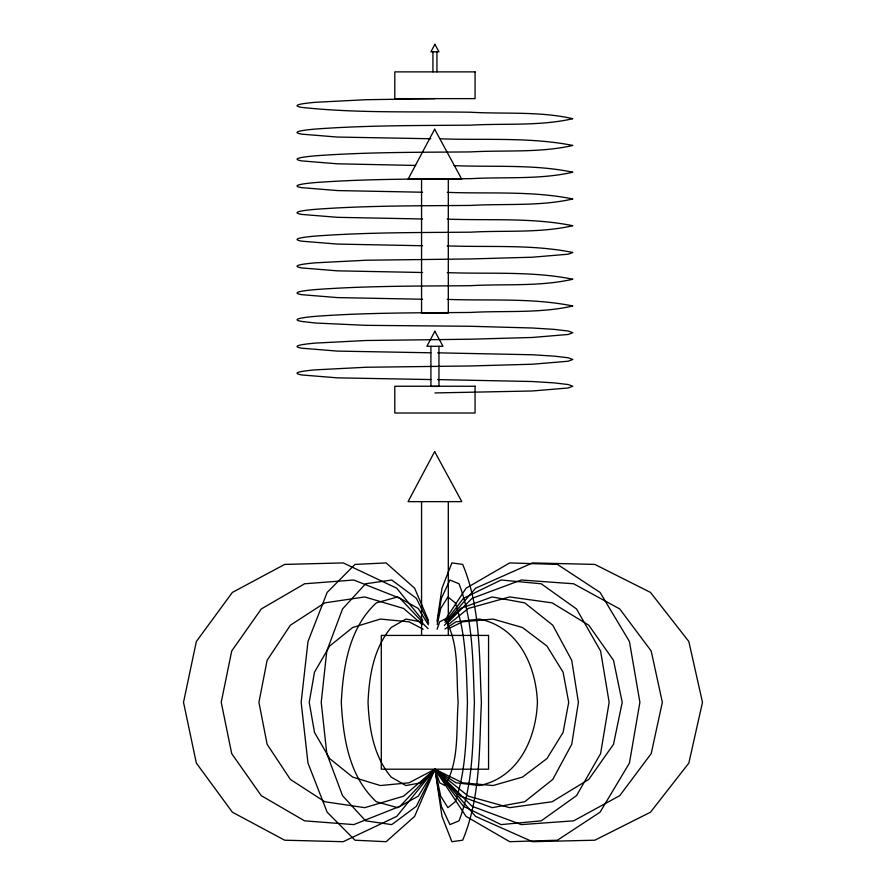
<?xml version="1.0" encoding="UTF-8"?>
<svg xmlns="http://www.w3.org/2000/svg" width="886" height="886" viewBox="0 0 886 886"><rect width="100%" height="100%" fill="white"/><g stroke="black" fill="none" stroke-linecap="round" stroke-linejoin="round"><path stroke-width="1.33" d="M437.152 620.588L441.992 588.204L451.882 562.92L462.691 564.415C480.843 607.896 479.138 656.105 481.397 702.31C479.138 748.515 480.843 796.724 462.691 840.205L451.882 841.7L441.992 816.416L434.937 769.203L409.088 782.792L380.371 785.55L352.65 777.088L329.67 758.571L314.508 732.467L309.225 702.31L314.508 672.153L329.67 646.049L352.65 627.521L380.371 619.07L409.088 621.828L423.187 629.237M437.241 622.171L441.383 598.327L449.933 580.009L459.026 583.785C473.545 621.463 472.747 662.573 474.42 702.31C472.747 742.047 473.545 783.158 459.026 820.835L449.933 824.611L441.383 806.293L434.937 769.203L403.584 796.182L364.722 807.667L324.785 801.741L290.364 779.403L267.129 744.329L258.933 702.31L267.129 660.292L290.364 625.217L324.785 602.868L364.722 596.954L403.584 608.438L422.389 624.63M437.252 624.63L440.73 608.438L447.906 596.954L455.282 602.868C466.335 634.764 466.302 668.963 467.454 702.31C466.302 735.657 466.335 769.845 455.282 801.741L447.906 807.667L440.73 796.182L434.937 769.203L421.182 782.792L405.899 785.55L391.158 777.088C373.659 756.267 369.13 728.68 368.044 702.31C369.13 675.94 373.659 648.353 391.158 627.521L405.899 619.07L421.182 621.828L428.06 628.628M437.108 629.237L439.711 621.828L445.016 619.07C459.657 643.723 455.98 674.722 458.162 702.31C455.98 729.898 459.657 760.897 445.016 785.55L439.711 782.792L434.937 769.203L400.018 806.293L353.78 824.611L304.562 820.835L261.27 795.661L231.711 753.621L221.223 702.31L231.711 651L261.27 608.959L304.562 583.785L353.78 580.009L400.018 598.327L422.666 622.382M444.805 620.455L466.08 588.204L509.705 562.92L557.416 564.415L600.055 592.413L629.425 641.519L639.891 702.31L629.425 763.101L600.055 812.207L557.416 840.205L509.705 841.7L466.08 816.416L434.937 769.203L396.729 816.416L343.214 841.7L284.683 840.205L232.376 812.207L196.349 763.101L183.513 702.31L196.349 641.519L232.376 592.413L284.683 564.415L343.214 562.92L396.729 588.204L422.777 620.399M444.982 622.326L463.4 598.327L501.088 580.009L541.213 583.785L576.509 608.959L600.597 651L609.147 702.31L600.597 753.621L576.509 795.661L541.213 820.835L501.088 824.611L463.4 806.293L434.937 769.203L418.247 796.182L397.581 807.667L376.328 801.741C348.929 776.369 343.181 737.805 341.287 702.31C343.181 666.815 348.929 628.252 376.328 602.868L397.581 596.954L418.247 608.438L428.403 624.863M448.194 620.023L475.594 588.204L532.53 562.92L594.827 564.415L650.49 592.413L688.832 641.519L702.487 702.31L688.832 763.101L650.49 812.207L594.827 840.205L532.53 841.7L475.594 816.416L434.937 769.203L416.354 806.293L391.745 824.611L365.564 820.835L342.528 795.661L326.801 753.621L321.219 702.31L326.801 651L342.528 608.959L365.564 583.785L391.745 580.009L416.354 598.327L428.735 623.057M444.395 625.427L460.487 608.438L492.162 596.954L524.722 602.868L552.786 625.217L571.725 660.292L578.403 702.31L571.725 744.329L552.786 779.403L524.722 801.741L492.162 807.667L460.487 796.182L434.937 769.203L414.604 816.416L386.13 841.7L354.987 840.205L327.155 812.207L307.985 763.101L301.151 702.31L307.985 641.519L327.155 592.413L354.987 564.415L386.13 562.92L414.604 588.204L428.514 620.51M447.64 622.725L472.094 598.327L521.3 580.009L573.663 583.785L619.746 608.959L651.199 651L662.351 702.31L651.199 753.621L619.746 795.661L573.663 820.835L521.3 824.611L472.094 806.293L434.937 769.203L462.437 782.792L492.993 785.55L522.485 777.088L546.95 758.571L563.075 732.467L568.712 702.31L563.075 672.153L546.95 646.049L522.485 627.521L492.993 619.07L462.437 621.828L448.083 628.916M447.851 624.973L468.295 608.438L509.638 596.954L552.144 602.868L588.78 625.217L613.5 660.292L622.216 702.31L613.5 744.329L588.78 779.403L552.144 801.741L509.638 807.667L468.295 796.182L434.937 769.203L456.002 782.792L479.415 785.55C518.299 777.72 536.119 738.747 537.414 702.31C536.119 665.873 518.299 626.9 479.415 619.07L456.002 621.828L444.916 628.982M434.926 98.634L365.984 99.708L315.516 102.289A130.475 6.512 -0.2 0 0 301.727 107.394C357.789 113.452 414.338 111.304 470.621 112.234C504.533 114.172 539.607 111.082 572.821 118.702C539.607 126.31 504.533 123.22 470.621 125.159C418.912 125.59 367.125 125.247 315.516 129.046A130.475 6.512 -0.2 0 0 301.727 134.151L337.433 137.064L430.806 138.748M434.926 392.941L532.431 390.981L568.125 387.979L572.821 386.252L568.125 384.524L554.348 382.907L532.431 381.523L437.673 379.585M415.711 165.449L337.433 163.81L301.749 160.909A130.475 6.512 -0.2 0 1 315.538 155.803C367.136 152.004 418.912 152.348 470.621 151.916C504.533 149.978 539.607 153.068 572.821 145.448C529.739 136.865 484.265 140.442 440.42 138.803M422.578 192.229L337.433 190.568L301.749 187.666A130.475 6.512 -0.2 0 1 315.538 182.549C367.136 178.75 418.912 179.105 470.621 178.673C504.533 176.735 539.607 179.825 572.821 172.205C534.125 164.131 493.58 167.244 454.141 165.638M422.578 218.986L337.433 217.325L301.749 214.423A130.475 6.512 -0.2 0 1 315.538 209.306C367.136 205.508 418.912 205.862 470.621 205.43C504.533 203.481 539.607 206.582 572.821 198.962C531.855 190.634 488.994 193.945 447.286 192.351M422.578 245.743L337.433 244.082L301.749 241.18A130.475 6.512 -0.2 0 1 315.538 236.064C367.136 232.265 418.912 232.608 470.621 232.176C504.533 230.238 539.607 233.328 572.821 225.72C531.855 217.391 488.994 220.703 447.286 219.108M422.578 272.5L337.433 270.839L301.749 267.937A130.475 6.512 -0.2 0 1 315.538 262.821L365.984 260.24L470.621 258.933L532.431 257.206L568.125 254.204L572.821 252.477C531.855 244.148 488.994 247.46 447.286 245.865M422.578 299.246L337.433 297.596L301.749 294.684A130.475 6.512 -0.2 0 1 315.538 289.578C367.136 285.779 418.912 286.123 470.621 285.691C504.533 283.753 539.607 286.842 572.821 279.234C531.855 270.906 488.994 274.206 447.286 272.622M430.806 352.794L337.433 351.1L301.749 348.198A130.475 6.512 -0.2 0 1 315.538 343.092L365.984 340.512L470.621 339.205L532.431 337.466L568.125 334.476L572.821 332.737L568.125 331.01L554.348 329.393L532.431 328.008L470.621 326.281L365.984 325.339L315.516 323.025L301.749 321.441A130.475 6.512 -0.2 0 1 315.538 316.335C367.136 312.536 418.912 312.88 470.621 312.448C504.533 310.51 539.607 313.6 572.821 305.991C531.855 297.663 488.994 300.963 447.286 299.379M430.806 379.551L337.433 377.857L301.749 374.955A130.475 6.512 -0.2 0 1 315.538 369.839L365.984 367.258L470.621 365.962L532.431 364.224L568.125 361.233L572.821 359.495L568.125 357.767L554.348 356.15L532.431 354.765L437.673 352.827M448.305 179.282L448.305 313.068L421.559 313.068L421.559 179.282M448.305 501.642L448.305 635.417M438.947 346.293L438.947 386.418L430.917 386.418L430.917 346.293M436.942 51.809L436.942 71.877M432.922 51.809L432.922 71.877M421.559 501.642L421.559 635.417M434.893 44.3L430.906 51.809L438.958 51.809L434.893 44.3M434.649 129.223L408.058 179.282L461.805 179.282L434.649 129.223M434.849 331.275L426.875 346.293L442.989 346.293L434.849 331.275M434.649 451.583L408.058 501.642L461.805 501.642L434.649 451.583M475.062 71.877L394.791 71.877L394.791 98.634L475.062 98.634L475.062 71.877M475.062 386.252L394.791 386.252L394.791 413.009L475.062 413.009L475.062 386.252M488.563 635.417L381.301 635.417L381.301 769.203L488.563 769.203L488.563 635.417"/></g></svg>
